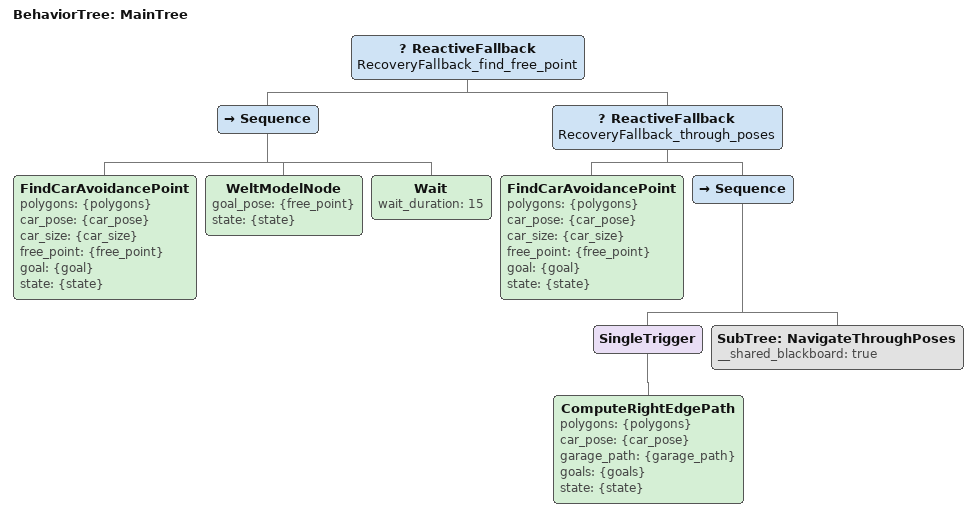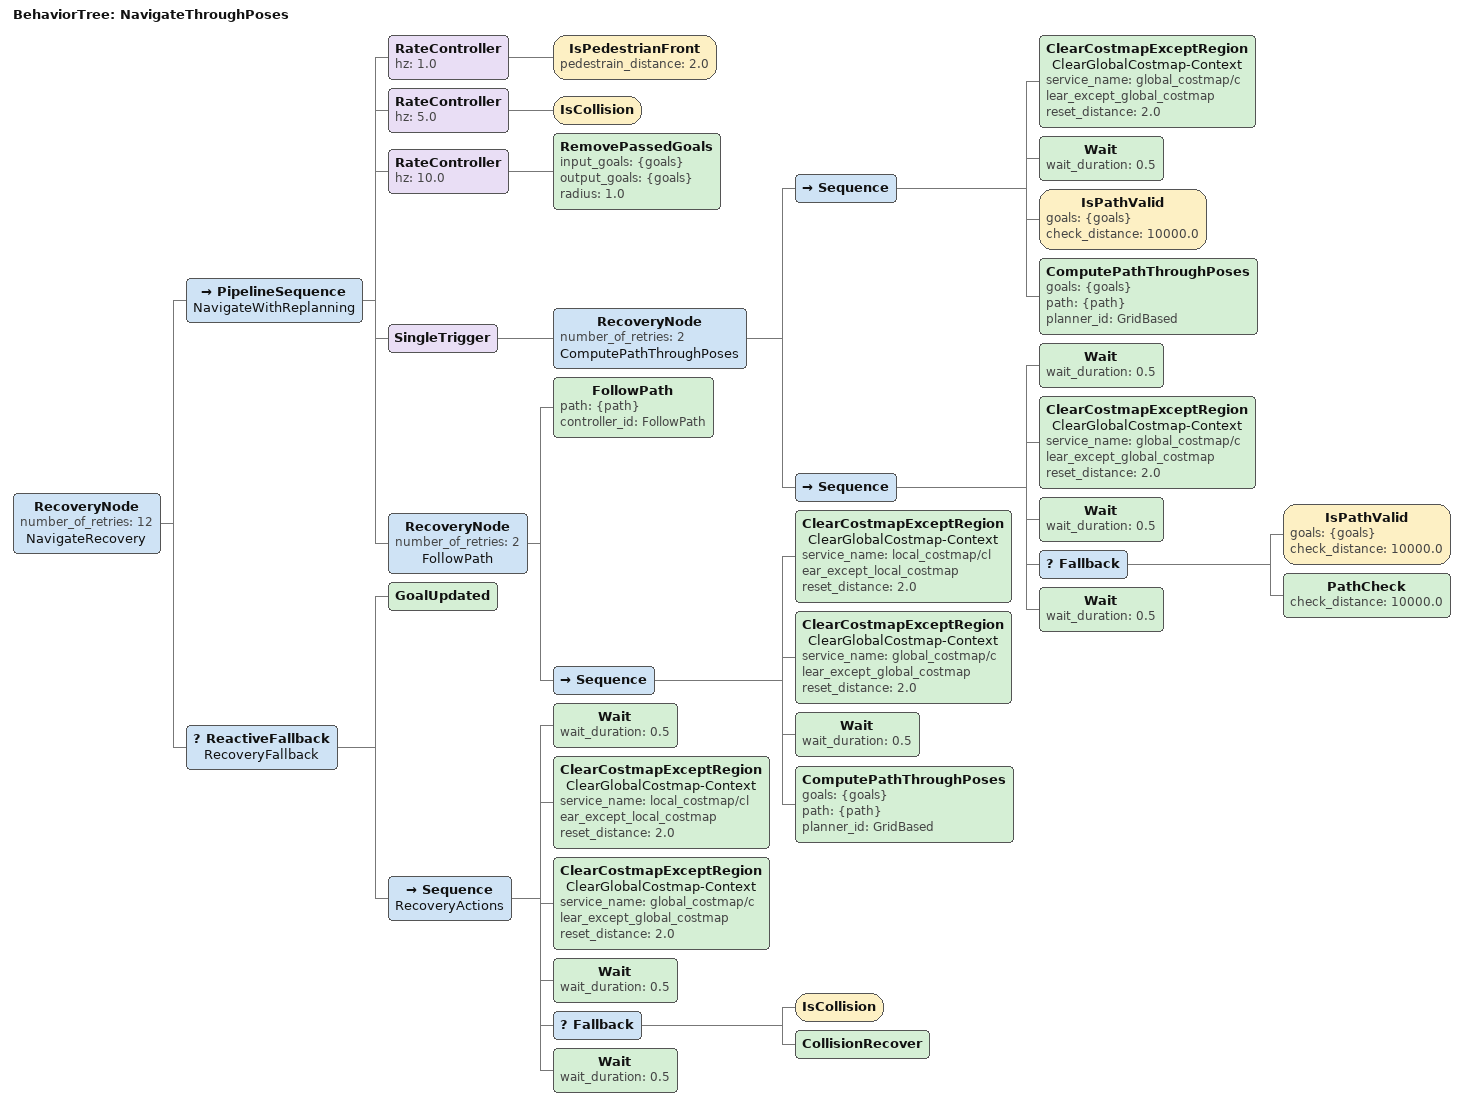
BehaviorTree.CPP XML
<root main_tree_to_execute="MainTree">
  <BehaviorTree ID="MainTree">
    <ReactiveFallback name="RecoveryFallback_find_free_point">
        <Sequence>
            <FindCarAvoidancePoint polygons="{polygons}" car_pose="{car_pose}" car_size="{car_size}" free_point="{free_point}" goal="{goal}" state="{state}" />
            <WeltModelNode goal_pose="{free_point}" state="{state}" />
            <Wait wait_duration="15" />
        </Sequence>
        <ReactiveFallback name="RecoveryFallback_through_poses">
            <FindCarAvoidancePoint polygons="{polygons}" car_pose="{car_pose}" car_size="{car_size}" free_point="{free_point}" goal="{goal}" state="{state}" />
            <Sequence>
                <SingleTrigger>
                    <ComputeRightEdgePath polygons="{polygons}" car_pose="{car_pose}" garage_path="{garage_path}" goals="{goals}" state="{state}" />
                </SingleTrigger>
                <SubTree ID="NavigateThroughPoses" __shared_blackboard="true" />
            </Sequence>
        </ReactiveFallback>
    </ReactiveFallback>
  </BehaviorTree>

  <BehaviorTree ID="NavigateThroughPoses">
    <RecoveryNode number_of_retries="12" name="NavigateRecovery">
      <PipelineSequence name="NavigateWithReplanning">
        <RateController hz="1.0">
          <IsPedestrianFront pedestrain_distance = "2.0"/>
        </RateController>
        <RateController hz="5.0">
          <IsCollision/>
        </RateController>
        <RateController hz="10.0">
          <RemovePassedGoals input_goals="{goals}" output_goals="{goals}" radius="1.0"/>
        </RateController>
        <SingleTrigger>
          <RecoveryNode number_of_retries="2" name="ComputePathThroughPoses">
            <Sequence>
              <ClearCostmapExceptRegion name="ClearGlobalCostmap-Context" service_name="global_costmap/clear_except_global_costmap" reset_distance="2.0"/>
              <Wait wait_duration="0.5"/>
              <IsPathValid goals="{goals}" check_distance="10000.0"/>
              <ComputePathThroughPoses goals="{goals}" path="{path}" planner_id="GridBased"/>
            </Sequence>
            <Sequence>
              <Wait wait_duration="0.5"/>
              <ClearCostmapExceptRegion name="ClearGlobalCostmap-Context" service_name="global_costmap/clear_except_global_costmap" reset_distance="2.0"/>
              <Wait wait_duration="0.5"/>
              <Fallback>
                <IsPathValid goals="{goals}" check_distance="10000.0"/>
                <PathCheck check_distance="10000.0"/>
              </Fallback>
              <Wait wait_duration="0.5"/>
            </Sequence>
          </RecoveryNode>
        </SingleTrigger>
        <RecoveryNode number_of_retries="2" name="FollowPath">
          <FollowPath path="{path}" controller_id="FollowPath"/>
          <Sequence>
            <ClearCostmapExceptRegion name="ClearGlobalCostmap-Context" service_name="local_costmap/clear_except_local_costmap" reset_distance="2.0"/>
            <ClearCostmapExceptRegion name="ClearGlobalCostmap-Context" service_name="global_costmap/clear_except_global_costmap" reset_distance="2.0"/>
            <Wait wait_duration="0.5"/>
            <ComputePathThroughPoses goals="{goals}" path="{path}" planner_id="GridBased"/>
          </Sequence>
        </RecoveryNode>
      </PipelineSequence>
      <ReactiveFallback name="RecoveryFallback">
        <GoalUpdated/>
        <Sequence name="RecoveryActions">
          <Wait wait_duration="0.5"/>
          <ClearCostmapExceptRegion name="ClearGlobalCostmap-Context" service_name="local_costmap/clear_except_local_costmap" reset_distance="2.0"/>
          <ClearCostmapExceptRegion name="ClearGlobalCostmap-Context" service_name="global_costmap/clear_except_global_costmap" reset_distance="2.0"/>
          <Wait wait_duration="0.5"/>
          <Fallback>
            <IsCollision/>
            <CollisionRecover/>
          </Fallback>
          <Wait wait_duration="0.5"/>
        </Sequence>
      </ReactiveFallback>
    </RecoveryNode>
  </BehaviorTree>

</root>
